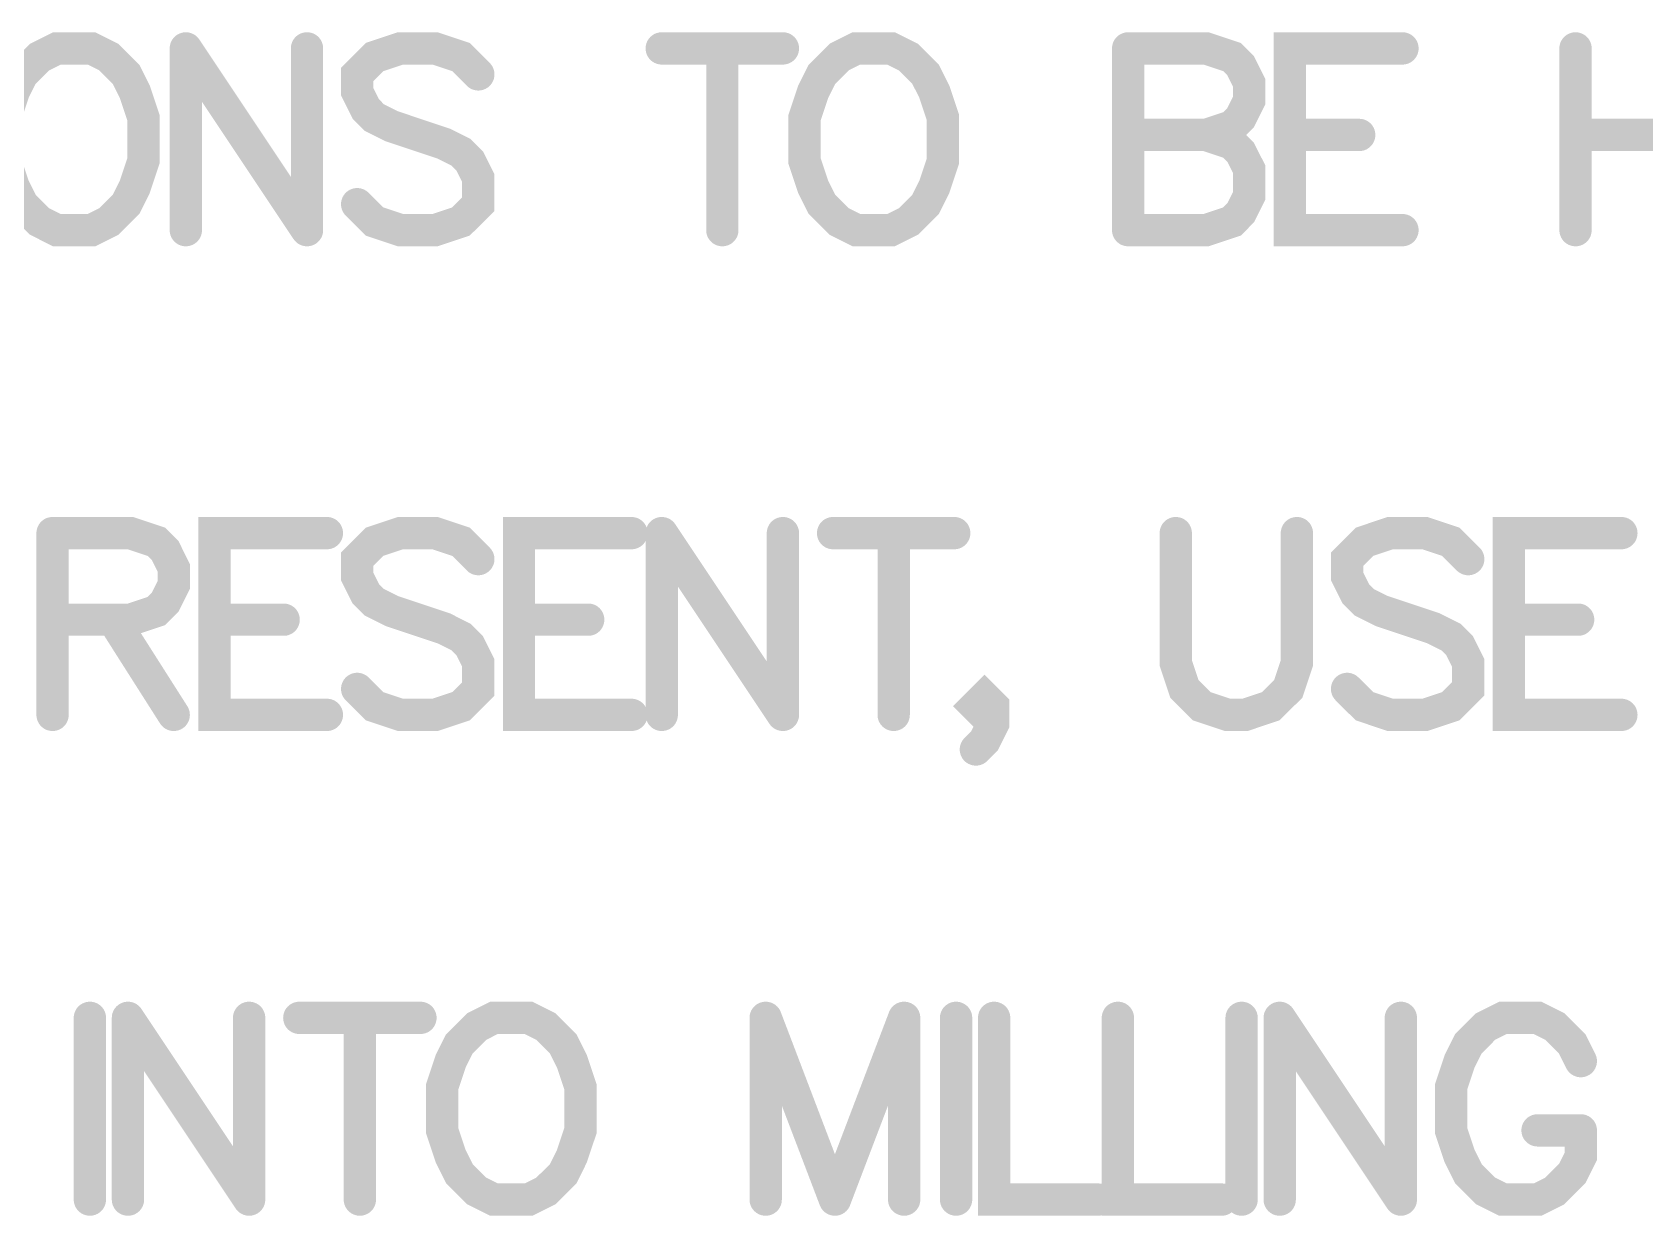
# Model space of a CAD drawing. Extents: x -9.8 to 23.3, y -7.1 to 14.3.
# Drawn here: x -5.0322 to -4.5331, y 2.7463 to 3.1125 of the extents above; entities that cross this region are included whole.
import ezdxf

# ---------------------------------------------------------------- set-up
doc = ezdxf.new("R2010")
doc.units = 0
doc.layers.add('2D_LINE_00', color=1, linetype='CONTINUOUS')

# ---------------------------------------------------------------- blocks, each defined once
blk = doc.blocks.new('SMOOTH_0$01')
at = {"const_width": 0.005}
blk.add_lwpolyline([(-0.0025, 0, 1), (0.0025, 0, 1)], format="xyb", close=True, dxfattribs=at)
blk = doc.blocks.new('DRAWING_249')
at = {"layer": '2D_LINE_00', "const_width": 0.01}
blk.add_lwpolyline([(0, 0), (0, -0.05624)], dxfattribs=at)
at = {"layer": '2D_LINE_00'}
for p in [(0, 0), (0, -0.05624)]:
    blk.add_blockref('SMOOTH_0$01', p, dxfattribs=at)
blk = doc.blocks.new('DRAWING_250')
at = {"layer": '2D_LINE_00', "const_width": 0.01}
blk.add_lwpolyline([(0, 0), (0, -0.05624)], dxfattribs=at)
at = {"layer": '2D_LINE_00'}
for p in [(0, 0), (0, -0.05624)]:
    blk.add_blockref('SMOOTH_0$01', p, dxfattribs=at)
blk = doc.blocks.new('DRAWING_251')
at = {"layer": '2D_LINE_00', "const_width": 0.01}
blk.add_lwpolyline([(0, 0), (0.0375, -0.05624)], dxfattribs=at)
at = {"layer": '2D_LINE_00'}
for p in [(0, 0), (0.0375, -0.05624)]:
    blk.add_blockref('SMOOTH_0$01', p, dxfattribs=at)
blk = doc.blocks.new('DRAWING_252')
at = {"layer": '2D_LINE_00', "const_width": 0.01}
blk.add_lwpolyline([(0, 0), (0, -0.05624)], dxfattribs=at)
at = {"layer": '2D_LINE_00'}
for p in [(0, 0), (0, -0.05624)]:
    blk.add_blockref('SMOOTH_0$01', p, dxfattribs=at)
blk = doc.blocks.new('DRAWING_253')
at = {"layer": '2D_LINE_00', "const_width": 0.01}
blk.add_lwpolyline([(0, 0), (0, -0.05624)], dxfattribs=at)
at = {"layer": '2D_LINE_00'}
for p in [(0, 0), (0, -0.05624)]:
    blk.add_blockref('SMOOTH_0$01', p, dxfattribs=at)
blk = doc.blocks.new('DRAWING_254')
at = {"layer": '2D_LINE_00', "const_width": 0.01}
blk.add_lwpolyline([(0, 0), (0.03749, 0)], dxfattribs=at)
at = {"layer": '2D_LINE_00'}
for p in [(0, 0), (0.03749, 0)]:
    blk.add_blockref('SMOOTH_0$01', p, dxfattribs=at)
blk = doc.blocks.new('DRAWING_255')
at = {"layer": '2D_LINE_00', "const_width": 0.01}
blk.add_lwpolyline([(0, 0), (-0.00535, -0.00268), (-0.01071, -0.00804), (-0.01339, -0.01339), (-0.01606, -0.02143), (-0.01606, -0.03482), (-0.01339, -0.04285), (-0.01071, -0.04821), (-0.00535, -0.05356), (0, -0.05624), (0.01072, -0.05624), (0.01607, -0.05356), (0.02143, -0.04821), (0.0241, -0.04285), (0.02678, -0.03482), (0.02678, -0.02143), (0.0241, -0.01339), (0.02143, -0.00804), (0.01607, -0.00268), (0.01072, 0), (0, 0)], dxfattribs=at)
at = {"layer": '2D_LINE_00'}
for p in [(0, 0), (0, 0), (0.01072, 0), (-0.00535, -0.00268), (0.01607, -0.00268), (-0.01071, -0.00804), (0.02143, -0.00804), (-0.01339, -0.01339), (0.0241, -0.01339), (-0.01606, -0.02143), (0.02678, -0.02143), (-0.01606, -0.03482), (0.02678, -0.03482), (-0.01339, -0.04285), (0.0241, -0.04285), (-0.01071, -0.04821), (0.02143, -0.04821), (-0.00535, -0.05356), (0.01607, -0.05356), (0, -0.05624), (0.01072, -0.05624)]:
    blk.add_blockref('SMOOTH_0$01', p, dxfattribs=at)
blk = doc.blocks.new('DRAWING_256')
at = {"layer": '2D_LINE_00', "const_width": 0.01}
blk.add_lwpolyline([(0, 0), (0, -0.05624)], dxfattribs=at)
at = {"layer": '2D_LINE_00'}
for p in [(0, 0), (0, -0.05624)]:
    blk.add_blockref('SMOOTH_0$01', p, dxfattribs=at)
blk = doc.blocks.new('DRAWING_257')
at = {"layer": '2D_LINE_00', "const_width": 0.01}
blk.add_lwpolyline([(0, 0), (0.02143, -0.05624)], dxfattribs=at)
at = {"layer": '2D_LINE_00'}
for p in [(0, 0), (0.02143, -0.05624)]:
    blk.add_blockref('SMOOTH_0$01', p, dxfattribs=at)
blk = doc.blocks.new('DRAWING_258')
at = {"layer": '2D_LINE_00', "const_width": 0.01}
blk.add_lwpolyline([(0, 0), (-0.02142, -0.05624)], dxfattribs=at)
at = {"layer": '2D_LINE_00'}
for p in [(0, 0), (-0.02142, -0.05624)]:
    blk.add_blockref('SMOOTH_0$01', p, dxfattribs=at)
blk = doc.blocks.new('DRAWING_259')
at = {"layer": '2D_LINE_00', "const_width": 0.01}
blk.add_lwpolyline([(0, 0), (0, -0.05624)], dxfattribs=at)
at = {"layer": '2D_LINE_00'}
for p in [(0, 0), (0, -0.05624)]:
    blk.add_blockref('SMOOTH_0$01', p, dxfattribs=at)
blk = doc.blocks.new('DRAWING_260')
at = {"layer": '2D_LINE_00', "const_width": 0.01}
blk.add_lwpolyline([(0, 0), (0, -0.05624)], dxfattribs=at)
at = {"layer": '2D_LINE_00'}
for p in [(0, 0), (0, -0.05624)]:
    blk.add_blockref('SMOOTH_0$01', p, dxfattribs=at)
blk = doc.blocks.new('DRAWING_261')
at = {"layer": '2D_LINE_00', "const_width": 0.01}
blk.add_lwpolyline([(0, 0), (0, -0.05624), (0.03214, -0.05624)], dxfattribs=at)
at = {"layer": '2D_LINE_00'}
for p in [(0, 0), (0, -0.05624), (0.03214, -0.05624)]:
    blk.add_blockref('SMOOTH_0$01', p, dxfattribs=at)
blk = doc.blocks.new('DRAWING_262')
at = {"layer": '2D_LINE_00', "const_width": 0.01}
blk.add_lwpolyline([(0, 0), (0, -0.05624), (0.03213, -0.05624)], dxfattribs=at)
at = {"layer": '2D_LINE_00'}
for p in [(0, 0), (0, -0.05624), (0.03213, -0.05624)]:
    blk.add_blockref('SMOOTH_0$01', p, dxfattribs=at)
blk = doc.blocks.new('DRAWING_263')
at = {"layer": '2D_LINE_00', "const_width": 0.01}
blk.add_lwpolyline([(0, 0), (0, -0.05624)], dxfattribs=at)
at = {"layer": '2D_LINE_00'}
for p in [(0, 0), (0, -0.05624)]:
    blk.add_blockref('SMOOTH_0$01', p, dxfattribs=at)
blk = doc.blocks.new('DRAWING_264')
at = {"layer": '2D_LINE_00', "const_width": 0.01}
blk.add_lwpolyline([(0, 0), (0, -0.05624)], dxfattribs=at)
at = {"layer": '2D_LINE_00'}
for p in [(0, 0), (0, -0.05624)]:
    blk.add_blockref('SMOOTH_0$01', p, dxfattribs=at)
blk = doc.blocks.new('DRAWING_265')
at = {"layer": '2D_LINE_00', "const_width": 0.01}
blk.add_lwpolyline([(0, 0), (0.03749, -0.05624)], dxfattribs=at)
at = {"layer": '2D_LINE_00'}
for p in [(0, 0), (0.03749, -0.05624)]:
    blk.add_blockref('SMOOTH_0$01', p, dxfattribs=at)
blk = doc.blocks.new('DRAWING_266')
at = {"layer": '2D_LINE_00', "const_width": 0.01}
blk.add_lwpolyline([(0, 0), (0, -0.05624)], dxfattribs=at)
at = {"layer": '2D_LINE_00'}
for p in [(0, 0), (0, -0.05624)]:
    blk.add_blockref('SMOOTH_0$01', p, dxfattribs=at)
blk = doc.blocks.new('DRAWING_267')
at = {"layer": '2D_LINE_00', "const_width": 0.01}
blk.add_lwpolyline([(0, 0), (-0.00268, 0.00535), (-0.00803, 0.01071), (-0.01339, 0.01339), (-0.0241, 0.01339), (-0.02946, 0.01071), (-0.03481, 0.00535), (-0.03749, 0), (-0.04017, -0.00804), (-0.04017, -0.02143), (-0.03749, -0.02946), (-0.03481, -0.03482), (-0.02946, -0.04017), (-0.0241, -0.04285), (-0.01339, -0.04285), (-0.00803, -0.04017), (-0.00268, -0.03482), (0, -0.02946), (0, -0.02143)], dxfattribs=at)
at = {"layer": '2D_LINE_00'}
for p in [(-0.02946, 0.01071), (-0.0241, 0.01339), (-0.01339, 0.01339), (-0.00803, 0.01071), (-0.03481, 0.00535), (-0.00268, 0.00535), (-0.03749, 0), (0, 0), (-0.04017, -0.00804), (-0.04017, -0.02143), (0, -0.02143), (-0.03749, -0.02946), (0, -0.02946), (-0.03481, -0.03482), (-0.00268, -0.03482), (-0.02946, -0.04017), (-0.0241, -0.04285), (-0.01339, -0.04285), (-0.00803, -0.04017)]:
    blk.add_blockref('SMOOTH_0$01', p, dxfattribs=at)
blk = doc.blocks.new('DRAWING_268')
at = {"layer": '2D_LINE_00', "const_width": 0.01}
blk.add_lwpolyline([(0, 0), (0.01339, 0)], dxfattribs=at)
at = {"layer": '2D_LINE_00'}
for p in [(0, 0), (0.01339, 0)]:
    blk.add_blockref('SMOOTH_0$01', p, dxfattribs=at)
blk = doc.blocks.new('DRAWING_316')
at = {"layer": '2D_LINE_00', "const_width": 0.01}
blk.add_lwpolyline([(0, 0), (0, -0.05624)], dxfattribs=at)
at = {"layer": '2D_LINE_00'}
for p in [(0, 0), (0, -0.05624)]:
    blk.add_blockref('SMOOTH_0$01', p, dxfattribs=at)
blk = doc.blocks.new('DRAWING_317')
at = {"layer": '2D_LINE_00', "const_width": 0.01}
blk.add_lwpolyline([(0, 0), (0.02411, 0), (0.03214, -0.00268), (0.03482, -0.00536), (0.03749, -0.01071), (0.03749, -0.01607), (0.03482, -0.02143), (0.03214, -0.0241), (0.02411, -0.02678), (0, -0.02678)], dxfattribs=at)
at = {"layer": '2D_LINE_00'}
for p in [(0, 0), (0.02411, 0), (0.03214, -0.00268), (0.03482, -0.00536), (0.03749, -0.01071), (0.03749, -0.01607), (0.03214, -0.0241), (0.03482, -0.02143), (0, -0.02678), (0.02411, -0.02678)]:
    blk.add_blockref('SMOOTH_0$01', p, dxfattribs=at)
blk = doc.blocks.new('DRAWING_318')
at = {"layer": '2D_LINE_00', "const_width": 0.01}
blk.add_lwpolyline([(0, 0), (0.01874, -0.02946)], dxfattribs=at)
at = {"layer": '2D_LINE_00'}
for p in [(0, 0), (0.01874, -0.02946)]:
    blk.add_blockref('SMOOTH_0$01', p, dxfattribs=at)
blk = doc.blocks.new('DRAWING_319')
at = {"layer": '2D_LINE_00', "const_width": 0.01}
blk.add_lwpolyline([(0, 0), (-0.03482, 0), (-0.03482, -0.05624), (0, -0.05624)], dxfattribs=at)
at = {"layer": '2D_LINE_00'}
for p in [(-0.03482, 0), (0, 0), (-0.03482, -0.05624), (0, -0.05624)]:
    blk.add_blockref('SMOOTH_0$01', p, dxfattribs=at)
blk = doc.blocks.new('DRAWING_320')
at = {"layer": '2D_LINE_00', "const_width": 0.01}
blk.add_lwpolyline([(0, 0), (0.02143, 0)], dxfattribs=at)
at = {"layer": '2D_LINE_00'}
for p in [(0, 0), (0.02143, 0)]:
    blk.add_blockref('SMOOTH_0$01', p, dxfattribs=at)
blk = doc.blocks.new('DRAWING_321')
at = {"layer": '2D_LINE_00', "const_width": 0.01}
blk.add_lwpolyline([(0, 0), (-0.00536, 0.00536), (-0.01339, 0.00804), (-0.0241, 0.00804), (-0.03214, 0.00536), (-0.03749, 0), (-0.03749, -0.00535), (-0.03481, -0.01071), (-0.03214, -0.01339), (-0.02678, -0.01606), (-0.01071, -0.02142), (-0.00536, -0.0241), (-0.00268, -0.02678), (0, -0.03213), (0, -0.04017), (-0.00536, -0.04552), (-0.01339, -0.0482), (-0.0241, -0.0482), (-0.03214, -0.04552), (-0.03749, -0.04017)], dxfattribs=at)
at = {"layer": '2D_LINE_00'}
for p in [(-0.03214, 0.00536), (-0.0241, 0.00804), (-0.01339, 0.00804), (-0.00536, 0.00536), (-0.03749, 0), (0, 0), (-0.03749, -0.00535), (-0.03481, -0.01071), (-0.03214, -0.01339), (-0.02678, -0.01606), (-0.01071, -0.02142), (-0.00536, -0.0241), (-0.00268, -0.02678), (0, -0.03213), (-0.03749, -0.04017), (0, -0.04017), (-0.03214, -0.04552), (-0.0241, -0.0482), (-0.01339, -0.0482), (-0.00536, -0.04552)]:
    blk.add_blockref('SMOOTH_0$01', p, dxfattribs=at)
blk = doc.blocks.new('DRAWING_322')
at = {"layer": '2D_LINE_00', "const_width": 0.01}
blk.add_lwpolyline([(0, 0), (-0.03481, 0), (-0.03481, -0.05624), (0, -0.05624)], dxfattribs=at)
at = {"layer": '2D_LINE_00'}
for p in [(-0.03481, 0), (0, 0), (-0.03481, -0.05624), (0, -0.05624)]:
    blk.add_blockref('SMOOTH_0$01', p, dxfattribs=at)
blk = doc.blocks.new('DRAWING_323')
at = {"layer": '2D_LINE_00', "const_width": 0.01}
blk.add_lwpolyline([(0, 0), (0.02142, 0)], dxfattribs=at)
at = {"layer": '2D_LINE_00'}
for p in [(0, 0), (0.02142, 0)]:
    blk.add_blockref('SMOOTH_0$01', p, dxfattribs=at)
blk = doc.blocks.new('DRAWING_324')
at = {"layer": '2D_LINE_00', "const_width": 0.01}
blk.add_lwpolyline([(0, 0), (0, -0.05624)], dxfattribs=at)
at = {"layer": '2D_LINE_00'}
for p in [(0, 0), (0, -0.05624)]:
    blk.add_blockref('SMOOTH_0$01', p, dxfattribs=at)
blk = doc.blocks.new('DRAWING_325')
at = {"layer": '2D_LINE_00', "const_width": 0.01}
blk.add_lwpolyline([(0, 0), (0.0375, -0.05624)], dxfattribs=at)
at = {"layer": '2D_LINE_00'}
for p in [(0, 0), (0.0375, -0.05624)]:
    blk.add_blockref('SMOOTH_0$01', p, dxfattribs=at)
blk = doc.blocks.new('DRAWING_326')
at = {"layer": '2D_LINE_00', "const_width": 0.01}
blk.add_lwpolyline([(0, 0), (0, -0.05624)], dxfattribs=at)
at = {"layer": '2D_LINE_00'}
for p in [(0, 0), (0, -0.05624)]:
    blk.add_blockref('SMOOTH_0$01', p, dxfattribs=at)
blk = doc.blocks.new('DRAWING_327')
at = {"layer": '2D_LINE_00', "const_width": 0.01}
blk.add_lwpolyline([(0, 0), (0, -0.05624)], dxfattribs=at)
at = {"layer": '2D_LINE_00'}
for p in [(0, 0), (0, -0.05624)]:
    blk.add_blockref('SMOOTH_0$01', p, dxfattribs=at)
blk = doc.blocks.new('DRAWING_328')
at = {"layer": '2D_LINE_00', "const_width": 0.01}
blk.add_lwpolyline([(0, 0), (0.03749, 0)], dxfattribs=at)
at = {"layer": '2D_LINE_00'}
for p in [(0, 0), (0.03749, 0)]:
    blk.add_blockref('SMOOTH_0$01', p, dxfattribs=at)
blk = doc.blocks.new('DRAWING_329')
at = {"layer": '2D_LINE_00', "const_width": 0.01}
blk.add_lwpolyline([(0, 0), (-0.00268, -0.00268), (-0.00535, 0), (-0.00268, 0.00268), (0, 0), (0, -0.00536), (-0.00268, -0.01071), (-0.00535, -0.01339)], dxfattribs=at)
at = {"layer": '2D_LINE_00'}
for p in [(-0.00535, 0), (-0.00268, 0.00268), (0, 0), (0, 0), (-0.00268, -0.00268), (0, -0.00536), (-0.00535, -0.01339), (-0.00268, -0.01071)]:
    blk.add_blockref('SMOOTH_0$01', p, dxfattribs=at)
blk = doc.blocks.new('DRAWING_330')
at = {"layer": '2D_LINE_00', "const_width": 0.01}
blk.add_lwpolyline([(0, 0), (0, -0.04017), (0.00268, -0.04821), (0.00803, -0.05356), (0.01607, -0.05624), (0.02142, -0.05624), (0.02945, -0.05356), (0.03481, -0.04821), (0.03749, -0.04017), (0.03749, 0)], dxfattribs=at)
at = {"layer": '2D_LINE_00'}
for p in [(0, 0), (0.03749, 0), (0, -0.04017), (0.03749, -0.04017), (0.00268, -0.04821), (0.03481, -0.04821), (0.00803, -0.05356), (0.02945, -0.05356), (0.01607, -0.05624), (0.02142, -0.05624)]:
    blk.add_blockref('SMOOTH_0$01', p, dxfattribs=at)
blk = doc.blocks.new('DRAWING_331')
at = {"layer": '2D_LINE_00', "const_width": 0.01}
blk.add_lwpolyline([(0, 0), (-0.00535, 0.00536), (-0.01339, 0.00804), (-0.0241, 0.00804), (-0.03213, 0.00536), (-0.03749, 0), (-0.03749, -0.00535), (-0.03481, -0.01071), (-0.03213, -0.01339), (-0.02678, -0.01606), (-0.01071, -0.02142), (-0.00535, -0.0241), (-0.00267, -0.02678), (0, -0.03213), (0, -0.04017), (-0.00535, -0.04552), (-0.01339, -0.0482), (-0.0241, -0.0482), (-0.03213, -0.04552), (-0.03749, -0.04017)], dxfattribs=at)
at = {"layer": '2D_LINE_00'}
for p in [(-0.03213, 0.00536), (-0.0241, 0.00804), (-0.01339, 0.00804), (-0.00535, 0.00536), (-0.03749, 0), (0, 0), (-0.03749, -0.00535), (-0.03481, -0.01071), (-0.03213, -0.01339), (-0.02678, -0.01606), (-0.01071, -0.02142), (-0.00535, -0.0241), (-0.00267, -0.02678), (0, -0.03213), (-0.03749, -0.04017), (0, -0.04017), (-0.03213, -0.04552), (-0.0241, -0.0482), (-0.01339, -0.0482), (-0.00535, -0.04552)]:
    blk.add_blockref('SMOOTH_0$01', p, dxfattribs=at)
blk = doc.blocks.new('DRAWING_332')
at = {"layer": '2D_LINE_00', "const_width": 0.01}
blk.add_lwpolyline([(0, 0), (-0.03481, 0), (-0.03481, -0.05624), (0, -0.05624)], dxfattribs=at)
at = {"layer": '2D_LINE_00'}
for p in [(-0.03481, 0), (0, 0), (-0.03481, -0.05624), (0, -0.05624)]:
    blk.add_blockref('SMOOTH_0$01', p, dxfattribs=at)
blk = doc.blocks.new('DRAWING_333')
at = {"layer": '2D_LINE_00', "const_width": 0.01}
blk.add_lwpolyline([(0, 0), (0.02143, 0)], dxfattribs=at)
at = {"layer": '2D_LINE_00'}
for p in [(0, 0), (0.02143, 0)]:
    blk.add_blockref('SMOOTH_0$01', p, dxfattribs=at)
blk = doc.blocks.new('DRAWING_430')
at = {"layer": '2D_LINE_00', "const_width": 0.01}
blk.add_lwpolyline([(0, 0), (-0.00535, -0.00268), (-0.01071, -0.00804), (-0.01339, -0.01339), (-0.01607, -0.02143), (-0.01607, -0.03482), (-0.01339, -0.04285), (-0.01071, -0.04821), (-0.00535, -0.05356), (0, -0.05624), (0.01071, -0.05624), (0.01607, -0.05356), (0.02143, -0.04821), (0.0241, -0.04285), (0.02678, -0.03482), (0.02678, -0.02143), (0.0241, -0.01339), (0.02143, -0.00804), (0.01607, -0.00268), (0.01071, 0), (0, 0)], dxfattribs=at)
at = {"layer": '2D_LINE_00'}
for p in [(0, 0), (0, 0), (0.01071, 0), (-0.00535, -0.00268), (0.01607, -0.00268), (-0.01071, -0.00804), (0.02143, -0.00804), (-0.01339, -0.01339), (0.0241, -0.01339), (-0.01607, -0.02143), (0.02678, -0.02143), (-0.01607, -0.03482), (0.02678, -0.03482), (-0.01339, -0.04285), (0.0241, -0.04285), (-0.01071, -0.04821), (0.02143, -0.04821), (-0.00535, -0.05356), (0.01607, -0.05356), (0, -0.05624), (0.01071, -0.05624)]:
    blk.add_blockref('SMOOTH_0$01', p, dxfattribs=at)
blk = doc.blocks.new('DRAWING_431')
at = {"layer": '2D_LINE_00', "const_width": 0.01}
blk.add_lwpolyline([(0, 0), (0, -0.05624)], dxfattribs=at)
at = {"layer": '2D_LINE_00'}
for p in [(0, 0), (0, -0.05624)]:
    blk.add_blockref('SMOOTH_0$01', p, dxfattribs=at)
blk = doc.blocks.new('DRAWING_432')
at = {"layer": '2D_LINE_00', "const_width": 0.01}
blk.add_lwpolyline([(0, 0), (0.0375, -0.05624)], dxfattribs=at)
at = {"layer": '2D_LINE_00'}
for p in [(0, 0), (0.0375, -0.05624)]:
    blk.add_blockref('SMOOTH_0$01', p, dxfattribs=at)
blk = doc.blocks.new('DRAWING_433')
at = {"layer": '2D_LINE_00', "const_width": 0.01}
blk.add_lwpolyline([(0, 0), (0, -0.05624)], dxfattribs=at)
at = {"layer": '2D_LINE_00'}
for p in [(0, 0), (0, -0.05624)]:
    blk.add_blockref('SMOOTH_0$01', p, dxfattribs=at)
blk = doc.blocks.new('DRAWING_434')
at = {"layer": '2D_LINE_00', "const_width": 0.01}
blk.add_lwpolyline([(0, 0), (-0.00536, 0.00536), (-0.01339, 0.00804), (-0.0241, 0.00804), (-0.03214, 0.00536), (-0.03749, 0), (-0.03749, -0.00535), (-0.03481, -0.01071), (-0.03214, -0.01339), (-0.02678, -0.01606), (-0.01071, -0.02142), (-0.00536, -0.0241), (-0.00268, -0.02678), (0, -0.03213), (0, -0.04017), (-0.00536, -0.04552), (-0.01339, -0.0482), (-0.0241, -0.0482), (-0.03214, -0.04552), (-0.03749, -0.04017)], dxfattribs=at)
at = {"layer": '2D_LINE_00'}
for p in [(-0.03214, 0.00536), (-0.0241, 0.00804), (-0.01339, 0.00804), (-0.00536, 0.00536), (-0.03749, 0), (0, 0), (-0.03749, -0.00535), (-0.03481, -0.01071), (-0.03214, -0.01339), (-0.02678, -0.01606), (-0.01071, -0.02142), (-0.00536, -0.0241), (-0.00268, -0.02678), (0, -0.03213), (-0.03749, -0.04017), (0, -0.04017), (-0.03214, -0.04552), (-0.0241, -0.0482), (-0.01339, -0.0482), (-0.00536, -0.04552)]:
    blk.add_blockref('SMOOTH_0$01', p, dxfattribs=at)
blk = doc.blocks.new('DRAWING_435')
at = {"layer": '2D_LINE_00', "const_width": 0.01}
blk.add_lwpolyline([(0, 0), (0, -0.05624)], dxfattribs=at)
at = {"layer": '2D_LINE_00'}
for p in [(0, 0), (0, -0.05624)]:
    blk.add_blockref('SMOOTH_0$01', p, dxfattribs=at)
blk = doc.blocks.new('DRAWING_436')
at = {"layer": '2D_LINE_00', "const_width": 0.01}
blk.add_lwpolyline([(0, 0), (0.0375, 0)], dxfattribs=at)
at = {"layer": '2D_LINE_00'}
for p in [(0, 0), (0.0375, 0)]:
    blk.add_blockref('SMOOTH_0$01', p, dxfattribs=at)
blk = doc.blocks.new('DRAWING_437')
at = {"layer": '2D_LINE_00', "const_width": 0.01}
blk.add_lwpolyline([(0, 0), (-0.00536, -0.00268), (-0.01071, -0.00804), (-0.01339, -0.01339), (-0.01607, -0.02143), (-0.01607, -0.03482), (-0.01339, -0.04285), (-0.01071, -0.04821), (-0.00536, -0.05356), (0, -0.05624), (0.01071, -0.05624), (0.01607, -0.05356), (0.02142, -0.04821), (0.0241, -0.04285), (0.02678, -0.03482), (0.02678, -0.02143), (0.0241, -0.01339), (0.02142, -0.00804), (0.01607, -0.00268), (0.01071, 0), (0, 0)], dxfattribs=at)
at = {"layer": '2D_LINE_00'}
for p in [(0, 0), (0, 0), (0.01071, 0), (-0.00536, -0.00268), (0.01607, -0.00268), (-0.01071, -0.00804), (0.02142, -0.00804), (-0.01339, -0.01339), (0.0241, -0.01339), (-0.01607, -0.02143), (0.02678, -0.02143), (-0.01607, -0.03482), (0.02678, -0.03482), (-0.01339, -0.04285), (0.0241, -0.04285), (-0.01071, -0.04821), (0.02142, -0.04821), (-0.00536, -0.05356), (0.01607, -0.05356), (0, -0.05624), (0.01071, -0.05624)]:
    blk.add_blockref('SMOOTH_0$01', p, dxfattribs=at)
blk = doc.blocks.new('DRAWING_438')
at = {"layer": '2D_LINE_00', "const_width": 0.01}
blk.add_lwpolyline([(0, 0), (0, -0.05624)], dxfattribs=at)
at = {"layer": '2D_LINE_00'}
for p in [(0, 0), (0, -0.05624)]:
    blk.add_blockref('SMOOTH_0$01', p, dxfattribs=at)
blk = doc.blocks.new('DRAWING_439')
at = {"layer": '2D_LINE_00', "const_width": 0.01}
blk.add_lwpolyline([(0, 0), (0.0241, 0), (0.03214, -0.00268), (0.03481, -0.00536), (0.03749, -0.01071), (0.03749, -0.01607), (0.03481, -0.02143), (0.03214, -0.0241), (0.0241, -0.02678)], dxfattribs=at)
at = {"layer": '2D_LINE_00'}
for p in [(0, 0), (0.0241, 0), (0.03214, -0.00268), (0.03481, -0.00536), (0.03749, -0.01071), (0.03749, -0.01607), (0.03214, -0.0241), (0.03481, -0.02143), (0.0241, -0.02678)]:
    blk.add_blockref('SMOOTH_0$01', p, dxfattribs=at)
blk = doc.blocks.new('DRAWING_440')
at = {"layer": '2D_LINE_00', "const_width": 0.01}
blk.add_lwpolyline([(0, 0), (0.0241, 0), (0.03214, -0.00268), (0.03481, -0.00536), (0.03749, -0.01071), (0.03749, -0.01875), (0.03481, -0.0241), (0.03214, -0.02678), (0.0241, -0.02946), (0, -0.02946)], dxfattribs=at)
at = {"layer": '2D_LINE_00'}
for p in [(0, 0), (0.0241, 0), (0.03214, -0.00268), (0.03481, -0.00536), (0.03749, -0.01071), (0.03749, -0.01875), (0.03481, -0.0241), (0, -0.02946), (0.0241, -0.02946), (0.03214, -0.02678)]:
    blk.add_blockref('SMOOTH_0$01', p, dxfattribs=at)
blk = doc.blocks.new('DRAWING_441')
at = {"layer": '2D_LINE_00', "const_width": 0.01}
blk.add_lwpolyline([(0, 0), (-0.03481, 0), (-0.03481, -0.05624), (0, -0.05624)], dxfattribs=at)
at = {"layer": '2D_LINE_00'}
for p in [(-0.03481, 0), (0, 0), (-0.03481, -0.05624), (0, -0.05624)]:
    blk.add_blockref('SMOOTH_0$01', p, dxfattribs=at)
blk = doc.blocks.new('DRAWING_442')
at = {"layer": '2D_LINE_00', "const_width": 0.01}
blk.add_lwpolyline([(0, 0), (0.02142, 0)], dxfattribs=at)
at = {"layer": '2D_LINE_00'}
for p in [(0, 0), (0.02142, 0)]:
    blk.add_blockref('SMOOTH_0$01', p, dxfattribs=at)
blk = doc.blocks.new('DRAWING_443')
at = {"layer": '2D_LINE_00', "const_width": 0.01}
blk.add_lwpolyline([(0, 0), (0, -0.05624)], dxfattribs=at)
at = {"layer": '2D_LINE_00'}
for p in [(0, 0), (0, -0.05624)]:
    blk.add_blockref('SMOOTH_0$01', p, dxfattribs=at)
blk = doc.blocks.new('DRAWING_445')
at = {"layer": '2D_LINE_00', "const_width": 0.01}
blk.add_lwpolyline([(0, 0), (0.03749, 0)], dxfattribs=at)
at = {"layer": '2D_LINE_00'}
for p in [(0, 0), (0.03749, 0)]:
    blk.add_blockref('SMOOTH_0$01', p, dxfattribs=at)

msp = doc.modelspace()

# ---------------------------------------------------------------- block references
for name, p in [('DRAWING_430', (-5.02454, 3.10754)), ('DRAWING_431', (-4.98464, 3.10754)), ('DRAWING_432', (-4.98464, 3.10754)), ('DRAWING_433', (-4.94714, 3.10754)), ('DRAWING_434', (-4.89412, 3.0995)), ('DRAWING_436', (-4.83735, 3.10754)), ('DRAWING_435', (-4.8186, 3.10754)), ('DRAWING_437', (-4.77709, 3.10754)), ('DRAWING_438', (-4.693, 3.10754)), ('DRAWING_439', (-4.693, 3.10754)), ('DRAWING_441', (-4.60811, 3.10754)), ('DRAWING_443', (-4.55455, 3.10754)), ('DRAWING_440', (-4.693, 3.08076)), ('DRAWING_442', (-4.64292, 3.08076)), ('DRAWING_445', (-4.55455, 3.08076)), ('DRAWING_316', (-5.02588, 2.95754)), ('DRAWING_317', (-5.02588, 2.95754)), ('DRAWING_319', (-4.94098, 2.95754)), ('DRAWING_321', (-4.89412, 2.9495)), ('DRAWING_322', (-4.84672, 2.95754)), ('DRAWING_324', (-4.83735, 2.95754)), ('DRAWING_325', (-4.83735, 2.95754)), ('DRAWING_326', (-4.79985, 2.95754)), ('DRAWING_328', (-4.78432, 2.95754)), ('DRAWING_327', (-4.76557, 2.95754)), ('DRAWING_330', (-4.67827, 2.95754)), ('DRAWING_331', (-4.58776, 2.9495)), ('DRAWING_332', (-4.54036, 2.95754)), ('DRAWING_318', (-5.00713, 2.93076)), ('DRAWING_320', (-4.9758, 2.93076)), ('DRAWING_323', (-4.88153, 2.93076)), ('DRAWING_333', (-4.57517, 2.93076)), ('DRAWING_329', (-4.73478, 2.90398)), ('DRAWING_249', (-5.01433, 2.80754)), ('DRAWING_250', (-5.00255, 2.80754)), ('DRAWING_251', (-5.00255, 2.80754)), ('DRAWING_252', (-4.96505, 2.80754)), ('DRAWING_254', (-4.94952, 2.80754)), ('DRAWING_253', (-4.93078, 2.80754)), ('DRAWING_255', (-4.88927, 2.80754)), ('DRAWING_256', (-4.80518, 2.80754)), ('DRAWING_257', (-4.80518, 2.80754)), ('DRAWING_258', (-4.76233, 2.80754)), ('DRAWING_259', (-4.76233, 2.80754)), ('DRAWING_260', (-4.74626, 2.80754)), ('DRAWING_261', (-4.73448, 2.80754)), ('DRAWING_262', (-4.69618, 2.80754)), ('DRAWING_263', (-4.65789, 2.80754)), ('DRAWING_264', (-4.6461, 2.80754)), ('DRAWING_265', (-4.6461, 2.80754)), ('DRAWING_266', (-4.60861, 2.80754)), ('DRAWING_267', (-4.55291, 2.79415)), ('DRAWING_268', (-4.5663, 2.77272))]:
    msp.add_blockref(name, p)

doc.saveas('drawing.dxf')
